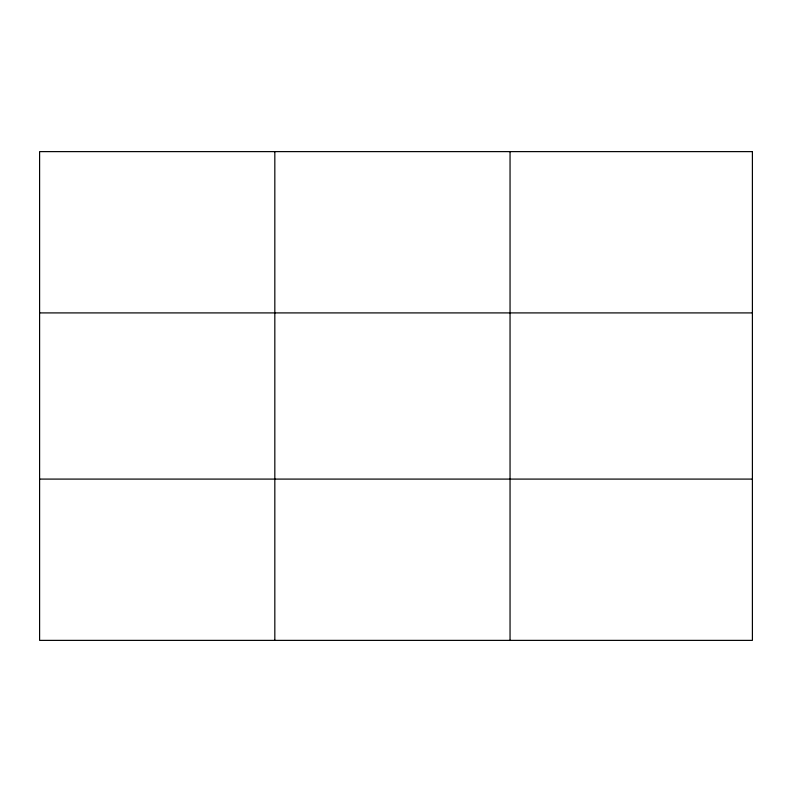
<?xml version="1.0" encoding="UTF-8"?>
<svg xmlns="http://www.w3.org/2000/svg" width="792" height="792" viewBox="0 0 792 792"><rect width="100%" height="100%" fill="white"/><g stroke="black" fill="none" stroke-linecap="round" stroke-linejoin="round"><path stroke-width="1.19" d="M274.824 640.381L274.824 151.619M510.048 640.381L510.048 151.619M39.6 312.909L752.4 312.909M39.6 479.091L752.4 479.091M752.4 151.619L752.4 640.381L39.6 640.381L39.6 151.619L752.4 151.619"/></g></svg>
